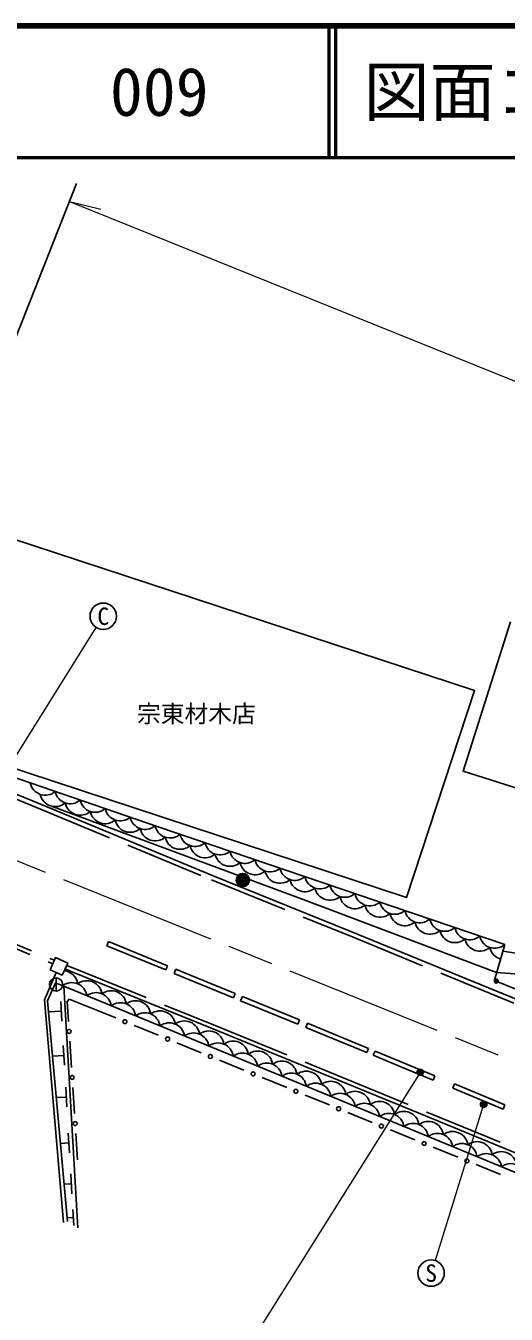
# Model space of a CAD drawing. Units: millimetres at full size, sheet at 1:1000; details may follow other scales. Extents: x 40000 to 680000, y 20000 to 380000.
# Drawn here: x 94762 to 131187, y 282282 to 380000 of the extents above; entities that cross this region are included whole.
import ezdxf
from ezdxf.enums import TextEntityAlignment as Align

# ---------------------------------------------------------------- set-up
doc = ezdxf.new("R2010")
doc.units = ezdxf.units.MM
doc.header["$LTSCALE"] = 1000
doc.linetypes.add('CHAIN', pattern=[18.5, 12, -1.5, 3.5, -1.5])
doc.linetypes.add('DASHED', pattern=[7.5, 6, -1.5])
for name, color, linetype, lineweight in [('M-BGD', 7, 'Continuous', 25), ('M-BMK', 2, 'CHAIN', 13), ('M-BMK-OTRS', 5, 'Continuous', 25), ('M-STR-HTXT', 7, 'Continuous', 13), ('M-STR-STRC', 7, 'Continuous', 25), ('M-TTL', 2, 'Continuous', 140), ('M-TTL-LINE', 7, 'Continuous', 50)]:
    doc.layers.add(name, color=color, linetype=linetype, lineweight=lineweight)
doc.layers.add('M-BMK-HTXT', color=7, linetype='Continuous')
doc.layers.add('M-TTL-TXT', color=7, linetype='Continuous')
doc.styles.add('ＭＳ ゴシック', font='')
doc.styles.get('ＭＳ ゴシック').set_extended_font_data('MS Gothic')

msp = doc.modelspace()

# ---------------------------------------------------------------- hatches: boundary and pattern name
at = {"layer": 'M-BGD'}
for points in [[(110714, 315212, -1), (111714, 315212, -0.41421), (111214, 314712, -0.41421)], [(130276, 307552, -1), (130576, 307552, -0.41421), (130426, 307402, -0.41421)]]:
    msp.add_hatch(color=256, dxfattribs=at).paths.add_polyline_path(points)
at = {"layer": 'M-STR-HTXT'}
for points in [[(124879, 300746, -1), (124439, 300507, -0.41421), (124539, 300846, -0.41421)], [(129254, 298083, -1), (129699, 298311, -0.41421), (129591, 297975, -0.41421)]]:
    msp.add_hatch(color=256, dxfattribs=at).paths.add_polyline_path(points)

# ---------------------------------------------------------------- linework, layer by layer
at = {"layer": 'M-BGD', "linetype": 'DASHED'}
for p, q in [((89524, 311867), (96812, 308851)), ((89647, 312140), (96935, 309125))]:
    msp.add_line(p, q, dxfattribs=at)
at = {"layer": 'M-BGD'}
for p, q in [((101043, 310552), (100910, 310229)), ((100910, 310229), (105382, 308390)), ((101043, 310552), (105515, 308714)), ((130286, 307607), (131075, 310317)), ((130926, 309806), (142947, 308035)), ((105515, 308714), (105382, 308390)), ((106142, 308456), (106009, 308132)), ((130457, 308194), (132480, 308037)), ((97645, 307157), (97022, 307414)), ((97055, 307789), (97055, 306789)), ((97645, 307157), (98704, 288838)), ((130426, 307552), (137992, 304430)), ((97497, 304514), (97411, 306012)), ((97900, 306003), (98061, 306187)), ((98000, 304478), (97900, 306003)), ((98061, 306187), (101579, 304754)), ((110639, 306605), (110506, 306282)), ((111184, 306381), (111051, 306057)), ((111051, 306057), (115384, 304273)), ((111184, 306381), (115517, 304597)), ((97454, 305263), (96485, 305207)), ((102968, 304188), (104820, 303434)), ((115517, 304597), (115384, 304273)), ((116123, 304347), (115990, 304024)), ((115990, 304024), (120608, 302122)), ((116123, 304347), (120741, 302446)), ((98229, 300986), (98098, 302981)), ((97691, 301160), (97605, 302658)), ((106209, 302868), (108061, 302114)), ((120741, 302446), (120608, 302122)), ((121240, 302241), (121107, 301917)), ((97648, 301909), (96789, 301845)), ((109451, 301548), (111303, 300793)), ((112692, 300228), (114544, 299473)), ((125785, 300360), (125651, 300036)), ((97874, 298000), (97787, 299498)), ((98458, 297493), (98327, 299489)), ((127262, 299746), (127128, 299423)), ((127128, 299423), (130944, 297838)), ((127262, 299746), (131078, 298161)), ((97831, 298749), (97071, 298723)), ((115934, 298907), (117786, 298153)), ((131078, 298161), (130944, 297838)), ((119175, 297587), (121027, 296833)), ((122416, 296267), (124269, 295513)), ((98031, 295274), (97432, 295240)), ((98075, 294526), (97988, 296023)), ((98688, 294001), (98557, 295996)), ((125658, 294947), (127510, 294192)), ((128899, 293627), (130752, 292872)), ((98254, 291424), (98167, 292922)), ((98211, 292173), (97667, 292142)), ((98358, 289622), (97898, 289596)), ((98393, 289023), (98323, 290221))]:
    msp.add_line(p, q, dxfattribs=at)
for points in [[(86601, 326073), (91761, 341758), (128792, 329576), (123633, 313892)], [(96616, 308414), (97528, 308005), (97938, 308917), (97025, 309327)]]:
    msp.add_lwpolyline(points, close=True, dxfattribs=at)
for points in [[(131503, 334796), (127918, 323475), (135813, 320975), (138754, 330261)], [(83310, 326096), (95701, 321045), (108981, 315542), (119413, 311317), (132067, 306118), (145072, 300902), (155036, 296597), (158218, 295432), (169884, 292864), (182111, 287680)], [(131075, 310317), (104789, 319251), (89482, 324494)], [(96625, 320839), (115787, 313747), (130457, 308194)], [(97616, 289247), (96182, 306124), (97072, 308210)], [(97736, 308469), (98205, 308275), (108882, 303944), (118095, 300189), (125066, 297334), (133241, 293960), (139626, 291287), (142702, 289982)], [(106009, 308132), (107602, 307477), (110506, 306282)], [(106142, 308456), (107735, 307801), (110639, 306605)], [(97924, 289303), (96408, 306048), (97022, 307414)], [(142702, 289982), (137823, 290583), (97645, 307157)], [(121240, 302241), (123157, 301452), (125785, 300360)], [(121107, 301917), (123023, 301128), (125651, 300036)]]:
    msp.add_lwpolyline(points, dxfattribs=at)
at = {"layer": 'M-BGD', "linetype": 'DASHED'}
for points in [[(83194, 325765), (95568, 320721), (108848, 315218), (119281, 310993), (131936, 305794), (144938, 300578), (154907, 296272), (158119, 295095), (169777, 292529), (182006, 287344)], [(97859, 308742), (98318, 308552), (108995, 304222), (118209, 300467), (125180, 297612), (133356, 294237), (139742, 291563), (142825, 290255)]]:
    msp.add_lwpolyline(points, dxfattribs=at)
at = {"layer": 'M-BGD'}
for centre, radius in [((111214, 315212), 500), ((97055, 307289), 500), ((130426, 307552), 150), ((102273, 304471), 150), ((98049, 303730), 150), ((105515, 303151), 150), ((108756, 301831), 150), ((98278, 300237), 150), ((111998, 300511), 150), ((115239, 299190), 150), ((118480, 297870), 150), ((98508, 296745), 150), ((121722, 296550), 150), ((124963, 295230), 150), ((128205, 293909), 150)]:
    msp.add_circle(centre, radius, dxfattribs=at)
for centre, start, end in [((96240, 322801), 191.57737, 310.60699), ((97001, 321937), 191.57737, 310.60699), ((98133, 322153), 191.57737, 310.60699), ((98893, 321288), 191.57737, 310.60699), ((100025, 321505), 191.57737, 310.60699), ((101917, 320857), 191.57737, 310.60699), ((100785, 320640), 191.57737, 310.60699), ((102678, 319992), 191.57737, 310.60699), ((103809, 320209), 191.57737, 310.60699), ((104570, 319344), 191.57737, 310.60699), ((105700, 319563), 191.6816, 310.74376), ((107594, 318919), 191.71414, 310.74376), ((106463, 318700), 191.71414, 310.74376), ((108357, 318056), 191.71414, 310.74376), ((109488, 318276), 191.71414, 310.74376), ((110251, 317413), 191.71414, 310.74376), ((111381, 317632), 191.71414, 310.74376), ((113275, 316989), 191.71414, 310.74376), ((112144, 316769), 191.71414, 310.74376), ((114038, 316126), 191.71414, 310.74376), ((115169, 316345), 191.71414, 310.74376), ((115931, 315482), 191.71414, 310.74376), ((117062, 315702), 191.71414, 310.74376), ((118956, 315058), 191.71414, 310.74376), ((117825, 314839), 191.71414, 310.74376), ((119719, 314195), 191.71414, 310.74376), ((120849, 314414), 191.71414, 310.74376), ((121612, 313551), 191.71414, 310.74376), ((122743, 313771), 191.71414, 310.74376), ((124637, 313127), 191.71414, 310.74376), ((123506, 312908), 191.71414, 310.74376), ((125400, 312264), 191.71414, 310.74376), ((126530, 312484), 191.71414, 310.74376), ((127293, 311621), 191.71414, 310.74376), ((128424, 311840), 191.71414, 310.74376), ((130318, 311197), 191.71414, 310.74376), ((129187, 310977), 191.71414, 310.74376), ((131080, 310333), 191.71414, 253.73863), ((97541, 307182), 8.06746, 83.28961), ((98247, 306272), 8.06746, 127.09708), ((99389, 306419), 8.06746, 127.09708), ((100096, 305510), 8.06746, 127.09708), ((101238, 305657), 8.06746, 127.09708), ((101945, 304747), 8.06746, 127.09708), ((103087, 304894), 8.06746, 127.09708), ((103793, 303984), 8.06746, 127.09708), ((104936, 304131), 8.06746, 127.09708), ((105642, 303221), 8.06746, 127.09708), ((106785, 303369), 8.06746, 127.09708), ((107491, 302459), 8.06746, 127.09708), ((108634, 302606), 8.06746, 127.09708), ((110483, 301843), 8.06746, 127.09708), ((109340, 301696), 8.06746, 127.09708), ((111189, 300933), 8.06746, 127.09708), ((112331, 301080), 8.06746, 127.09708), ((113038, 300171), 8.06746, 127.09708), ((114180, 300318), 8.06746, 127.09708), ((114887, 299408), 8.06746, 127.09708), ((116029, 299555), 8.06746, 127.09708), ((116735, 298645), 8.06746, 127.09708), ((117878, 298792), 8.06746, 127.09708), ((118584, 297882), 8.06746, 127.09708), ((119727, 298030), 8.06746, 127.09708), ((120433, 297120), 8.06746, 127.09708), ((121576, 297267), 8.06746, 127.09708), ((122282, 296357), 8.06746, 127.09708), ((123424, 296504), 8.06746, 127.09708), ((124131, 295594), 8.06746, 127.09708), ((125273, 295742), 8.06746, 127.09708), ((127122, 294979), 8.06746, 127.09708), ((125980, 294832), 8.06746, 127.09708), ((127829, 294069), 8.06746, 127.09708), ((128971, 294216), 8.06746, 127.09708), ((129677, 293306), 8.06746, 127.09708), ((130820, 293453), 8.06746, 127.09708), ((131526, 292543), 8.06746, 127.09708)]:
    msp.add_arc(centre, 1160, start, end, dxfattribs=at)
at = {"layer": 'M-BMK'}
msp.add_line((80476, 322168), (205892, 271559), dxfattribs=at)
at = {"layer": 'M-BMK-OTRS'}
msp.add_line((64512, 281779), (98603, 368032), dxfattribs=at)
at = {"layer": 'M-STR-HTXT'}
for p, q in [((98069, 366681), (192808, 328452)), ((98069, 366681), (100452, 366088)), ((93106, 323140), (100106, 334370)), ((124659, 300626), (103097, 266220)), ((129476, 298197), (125791, 286354))]:
    msp.add_line(p, q, dxfattribs=at)
for centre in [(124659, 300626), (129476, 298197)]:
    msp.add_circle(centre, 250, dxfattribs=at)
at = {"layer": 'M-STR-STRC'}
for centre in [(100635, 335218), (125494, 285399)]:
    msp.add_circle(centre, 1000, dxfattribs=at)
at = {"layer": 'M-TTL'}
msp.add_line((680000, 380000), (40000, 380000), dxfattribs=at)
at = {"layer": 'M-TTL-LINE'}
for p, q in [((117750, 380000), (117750, 370000)), ((118250, 380000), (118250, 370000)), ((40000, 370000), (680000, 370000))]:
    msp.add_line(p, q, dxfattribs=at)

# ---------------------------------------------------------------- texts
at = {"layer": 'M-BMK-HTXT', "style": 'ＭＳ ゴシック'}
msp.add_text('宗東材木店', height=1320, dxfattribs=at).set_placement((107697, 327825), align=Align.MIDDLE_CENTER)
at = {"layer": 'M-STR-STRC', "style": 'ＭＳ ゴシック'}
for s, p in [('C', (100635, 335218)), ('S', (125494, 285399))]:
    msp.add_text(s, height=1320, dxfattribs=at).set_placement(p, align=Align.MIDDLE_CENTER)
at = {"layer": 'M-TTL-TXT', "style": 'ＭＳ ゴシック'}
for s, p in [('009', (101142, 375000)), ('図面コード', (120380, 375000))]:
    msp.add_text(s, height=3666, dxfattribs=at).set_placement(p, align=Align.MIDDLE_LEFT)

doc.saveas('drawing.dxf')
